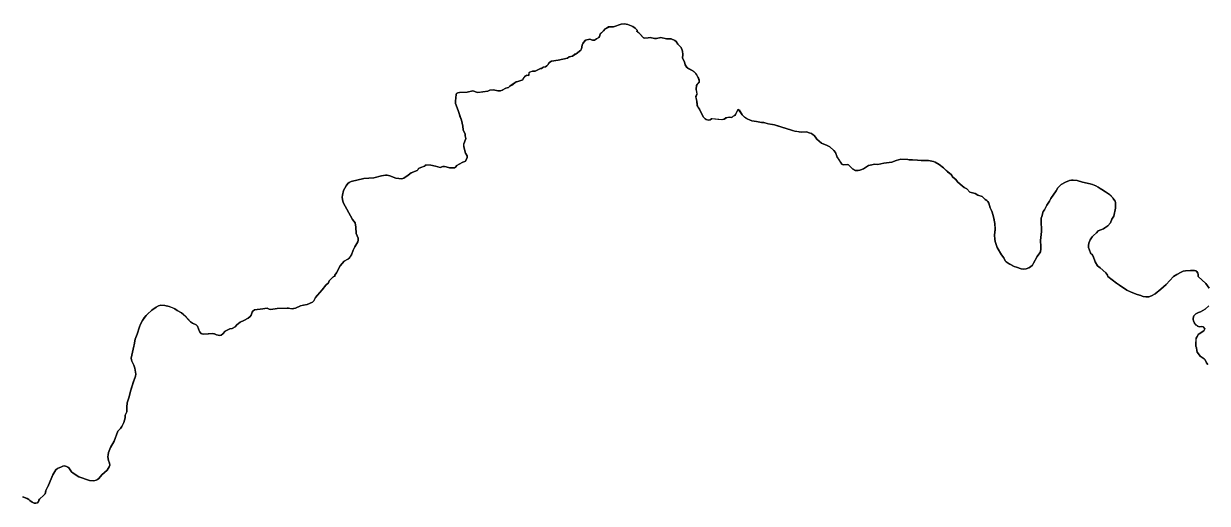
# Model space of a CAD drawing. Extents: x -74 to -34.8, y -33.8 to 5.3.
# Drawn here: x -40.494 to -38.3, y -9.421 to -8.533 of the extents above; entities that cross this region are included whole.
import ezdxf

# ---------------------------------------------------------------- set-up
doc = ezdxf.new("R2010")
doc.units = 0
doc.header["$LTSCALE"] = 2
doc.layers.add('UFEBRASIL', color=7, linetype='Continuous')

msp = doc.modelspace()

# ---------------------------------------------------------------- linework, layer by layer
at = {"layer": 'UFEBRASIL'}
for points in [[(-40.4957, -9.409), (-40.4872, -9.4123), (-40.4839, -9.414), (-40.4818, -9.4163), (-40.4778, -9.4193), (-40.4742, -9.4208), (-40.4707, -9.4212), (-40.4678, -9.4206), (-40.4662, -9.418), (-40.4652, -9.4156), (-40.4643, -9.4134), (-40.4561, -9.4064), (-40.4538, -9.4035), (-40.4529, -9.4008), (-40.4527, -9.3972), (-40.4476, -9.3873), (-40.4393, -9.3683), (-40.4359, -9.3622), (-40.4337, -9.3592), (-40.4308, -9.3567), (-40.4237, -9.3535), (-40.4209, -9.3526), (-40.4181, -9.3521), (-40.4142, -9.353), (-40.4116, -9.3542), (-40.4098, -9.3557), (-40.4047, -9.3629), (-40.402, -9.3652), (-40.3913, -9.3722), (-40.3714, -9.3787), (-40.3637, -9.3793), (-40.359, -9.3781), (-40.3564, -9.377), (-40.3542, -9.375), (-40.3487, -9.3687), (-40.3389, -9.3599), (-40.335, -9.3539), (-40.3338, -9.3505), (-40.3343, -9.3471), (-40.3366, -9.3418), (-40.3373, -9.3351), (-40.3371, -9.3314), (-40.3361, -9.3272), (-40.3325, -9.3176), (-40.3256, -9.3059), (-40.319, -9.2873), (-40.3143, -9.2824), (-40.3118, -9.279), (-40.3095, -9.2755), (-40.3078, -9.2713), (-40.3053, -9.2629), (-40.3053, -9.26), (-40.3053, -9.2578), (-40.3022, -9.2517), (-40.3023, -9.2429), (-40.3014, -9.2349), (-40.3005, -9.2312), (-40.2979, -9.2242), (-40.2957, -9.2136), (-40.2901, -9.1956), (-40.2862, -9.1856), (-40.2858, -9.1818), (-40.2873, -9.1711), (-40.2895, -9.1652), (-40.2928, -9.1579), (-40.2938, -9.1552), (-40.294, -9.1521), (-40.2933, -9.1467), (-40.2893, -9.1304), (-40.2887, -9.1274), (-40.2867, -9.1174), (-40.2829, -9.1078), (-40.2788, -9.0945), (-40.2767, -9.0891), (-40.2732, -9.0824), (-40.2699, -9.0778), (-40.2663, -9.0732), (-40.2642, -9.071), (-40.2558, -9.0632), (-40.2479, -9.0577), (-40.2434, -9.0556), (-40.239, -9.0544), (-40.2316, -9.0547), (-40.2236, -9.0567), (-40.2185, -9.0588), (-40.2134, -9.061), (-40.2088, -9.0638), (-40.2011, -9.0685), (-40.1965, -9.0719), (-40.1944, -9.0742), (-40.1841, -9.0853), (-40.1806, -9.0878), (-40.1741, -9.0906), (-40.1711, -9.0934), (-40.1676, -9.1032), (-40.165, -9.1065), (-40.1631, -9.1073), (-40.1597, -9.1079), (-40.1511, -9.1071), (-40.1443, -9.1065), (-40.1386, -9.108), (-40.1363, -9.1091), (-40.1299, -9.1103), (-40.1272, -9.1098), (-40.1241, -9.1074), (-40.1199, -9.1021), (-40.1113, -9.0981), (-40.1074, -9.0975), (-40.1017, -9.0941), (-40.0987, -9.0909), (-40.0945, -9.0875), (-40.0925, -9.0859), (-40.0853, -9.0826), (-40.0774, -9.0782), (-40.0735, -9.0754), (-40.0718, -9.073), (-40.0701, -9.0672), (-40.0686, -9.065), (-40.0656, -9.0631), (-40.0505, -9.0611), (-40.0465, -9.0601), (-40.0425, -9.0598), (-40.0383, -9.0618), (-40.0357, -9.0624), (-40.0236, -9.0601), (-40.0049, -9.0598), (-40.0026, -9.06), (-39.996, -9.061), (-39.9898, -9.0595), (-39.9807, -9.0554), (-39.9784, -9.0549), (-39.9747, -9.054), (-39.9681, -9.0532), (-39.958, -9.0486), (-39.9555, -9.0462), (-39.9526, -9.0402), (-39.9491, -9.0356), (-39.94, -9.0259), (-39.9335, -9.0171), (-39.9288, -9.013), (-39.9272, -9.0091), (-39.9198, -9.0018), (-39.9167, -8.9995), (-39.9166, -8.9987), (-39.9136, -8.9943), (-39.9069, -8.9816), (-39.8994, -8.9725), (-39.8927, -8.969), (-39.8888, -8.9658), (-39.8861, -8.9611), (-39.8827, -8.9521), (-39.8799, -8.9462), (-39.8744, -8.9367), (-39.8735, -8.934), (-39.8734, -8.9302), (-39.8775, -8.9216), (-39.8779, -8.91), (-39.8794, -8.9019), (-39.8823, -8.8982), (-39.8842, -8.8957), (-39.9013, -8.8642), (-39.9029, -8.8587), (-39.9031, -8.8539), (-39.9027, -8.8506), (-39.9005, -8.842), (-39.896, -8.8329), (-39.893, -8.8288), (-39.8904, -8.8268), (-39.8868, -8.825), (-39.8629, -8.8195), (-39.8448, -8.8182), (-39.8305, -8.8144), (-39.8227, -8.8135), (-39.82, -8.8135), (-39.8148, -8.8146), (-39.8036, -8.8187), (-39.7984, -8.8196), (-39.7927, -8.8199), (-39.7888, -8.8191), (-39.7808, -8.8131), (-39.7755, -8.8091), (-39.7644, -8.8048), (-39.7629, -8.8034), (-39.7618, -8.801), (-39.7576, -8.7992), (-39.7504, -8.7968), (-39.7478, -8.794), (-39.7387, -8.7949), (-39.7303, -8.7966), (-39.7218, -8.799), (-39.7169, -8.7976), (-39.7138, -8.7974), (-39.7102, -8.7978), (-39.7042, -8.8), (-39.7005, -8.8), (-39.6951, -8.7996), (-39.6932, -8.7987), (-39.6907, -8.7956), (-39.6864, -8.7931), (-39.6799, -8.7894), (-39.676, -8.7883), (-39.6746, -8.7872), (-39.6733, -8.7849), (-39.6718, -8.7807), (-39.6717, -8.7776), (-39.6749, -8.7727), (-39.6767, -8.7659), (-39.6775, -8.7609), (-39.6775, -8.7552), (-39.6738, -8.7455), (-39.6751, -8.7405), (-39.675, -8.7367), (-39.678, -8.7326), (-39.679, -8.7293), (-39.6796, -8.7225), (-39.6823, -8.7115), (-39.685, -8.7039), (-39.6859, -8.7012), (-39.688, -8.6935), (-39.693, -8.6805), (-39.6931, -8.6762), (-39.692, -8.6642), (-39.6911, -8.6623), (-39.6888, -8.6609), (-39.6856, -8.6603), (-39.6716, -8.6595), (-39.6609, -8.6574), (-39.6524, -8.6604), (-39.6427, -8.6593), (-39.6335, -8.6578), (-39.6293, -8.656), (-39.6226, -8.6555), (-39.6145, -8.6575), (-39.61, -8.6572), (-39.6066, -8.656), (-39.6047, -8.6548), (-39.6002, -8.6522), (-39.5952, -8.6512), (-39.5929, -8.6491), (-39.5886, -8.6464), (-39.5809, -8.6405), (-39.5774, -8.64), (-39.5686, -8.6367), (-39.5675, -8.6343), (-39.5631, -8.6296), (-39.5608, -8.6284), (-39.5575, -8.6288), (-39.5567, -8.6231), (-39.555, -8.6221), (-39.5507, -8.621), (-39.5455, -8.6207), (-39.5405, -8.6185), (-39.5359, -8.6157), (-39.5339, -8.6157), (-39.5315, -8.6137), (-39.5291, -8.6129), (-39.5262, -8.6125), (-39.5237, -8.6108), (-39.5213, -8.6085), (-39.5186, -8.6039), (-39.515, -8.6025), (-39.503, -8.6006), (-39.4857, -8.5964), (-39.4824, -8.594), (-39.4761, -8.5928), (-39.4707, -8.5891), (-39.4696, -8.5887), (-39.4612, -8.582), (-39.4596, -8.5792), (-39.4587, -8.5724), (-39.4568, -8.5685), (-39.4521, -8.5632), (-39.4445, -8.5618), (-39.4393, -8.5634), (-39.4355, -8.5633), (-39.432, -8.5606), (-39.4278, -8.5587), (-39.4261, -8.5564), (-39.4248, -8.5514), (-39.4187, -8.5461), (-39.416, -8.5421), (-39.4137, -8.5417), (-39.4076, -8.5384), (-39.4003, -8.5387), (-39.3864, -8.5335), (-39.3798, -8.5328), (-39.3737, -8.5341), (-39.3645, -8.5378), (-39.3605, -8.541), (-39.3568, -8.5449), (-39.3556, -8.5483), (-39.3533, -8.55), (-39.3503, -8.5531), (-39.3447, -8.5588), (-39.3423, -8.5597), (-39.3359, -8.5588), (-39.3323, -8.5583), (-39.3244, -8.56), (-39.3204, -8.56), (-39.3125, -8.5583), (-39.3024, -8.5606), (-39.2932, -8.5606), (-39.2864, -8.5638), (-39.2841, -8.5659), (-39.2814, -8.5705), (-39.2752, -8.5768), (-39.2726, -8.5838), (-39.2719, -8.5898), (-39.2727, -8.5965), (-39.269, -8.6037), (-39.2677, -8.6088), (-39.2665, -8.6109), (-39.2634, -8.6152), (-39.2521, -8.621), (-39.2468, -8.6265), (-39.2465, -8.6268), (-39.2444, -8.6308), (-39.2439, -8.6317), (-39.2431, -8.6336), (-39.2418, -8.6367), (-39.2416, -8.6418), (-39.2456, -8.6454), (-39.2467, -8.6476), (-39.2469, -8.6543), (-39.2457, -8.664), (-39.248, -8.6688), (-39.2457, -8.6763), (-39.2449, -8.686), (-39.2409, -8.6913), (-39.2356, -8.7025), (-39.2343, -8.7053), (-39.2306, -8.7088), (-39.2285, -8.7103), (-39.2244, -8.7116), (-39.2212, -8.7112), (-39.2176, -8.7085), (-39.1989, -8.7106), (-39.1951, -8.7096), (-39.1904, -8.7067), (-39.1849, -8.7059), (-39.181, -8.7063), (-39.1785, -8.7042), (-39.1755, -8.703), (-39.174, -8.7013), (-39.1714, -8.6954), (-39.1698, -8.6922), (-39.1675, -8.6925), (-39.1616, -8.7018), (-39.1552, -8.7077), (-39.1538, -8.7086), (-39.1511, -8.7096), (-39.1486, -8.7109), (-39.1439, -8.7125), (-39.1352, -8.7137), (-39.1294, -8.7154), (-39.1262, -8.7157), (-39.1218, -8.7161), (-39.1155, -8.7177), (-39.113, -8.7183), (-39.1096, -8.7189), (-39.1022, -8.72), (-39.0962, -8.722), (-39.0885, -8.7244), (-39.0702, -8.7303), (-39.0645, -8.7316), (-39.0586, -8.7327), (-39.0562, -8.7332), (-39.0518, -8.7337), (-39.0428, -8.7333), (-39.0376, -8.7347), (-39.0335, -8.7363), (-39.0302, -8.7385), (-39.0284, -8.74), (-39.0258, -8.7428), (-39.0236, -8.747), (-39.0147, -8.7539), (-39.0107, -8.7562), (-39.0059, -8.7579), (-38.9994, -8.7611), (-38.9919, -8.7676), (-38.9889, -8.7717), (-38.9857, -8.78), (-38.9825, -8.7851), (-38.9774, -8.7931), (-38.9745, -8.7942), (-38.967, -8.7937), (-38.9651, -8.7943), (-38.9628, -8.796), (-38.9565, -8.8024), (-38.9524, -8.8045), (-38.9519, -8.8047), (-38.9468, -8.8047), (-38.9437, -8.8042), (-38.9404, -8.8029), (-38.9372, -8.8016), (-38.928, -8.7958), (-38.9249, -8.7947), (-38.9162, -8.7932), (-38.9102, -8.7935), (-38.8994, -8.791), (-38.8848, -8.7896), (-38.8764, -8.7862), (-38.8676, -8.7839), (-38.855, -8.7845), (-38.8548, -8.7845), (-38.8522, -8.7847), (-38.8493, -8.7848), (-38.837, -8.7854), (-38.8302, -8.7864), (-38.8216, -8.7861), (-38.8211, -8.7861), (-38.8163, -8.7862), (-38.8071, -8.7878), (-38.8041, -8.7892), (-38.797, -8.7935), (-38.7887, -8.7997), (-38.7872, -8.8017), (-38.7841, -8.8047), (-38.7811, -8.807), (-38.7747, -8.8121), (-38.7715, -8.8173), (-38.7656, -8.8217), (-38.7626, -8.826), (-38.7577, -8.8303), (-38.7565, -8.8313), (-38.7505, -8.8363), (-38.7454, -8.8389), (-38.7397, -8.8448), (-38.7302, -8.8474), (-38.7251, -8.8503), (-38.7171, -8.8532), (-38.7115, -8.8584), (-38.7087, -8.8602), (-38.7065, -8.8623), (-38.705, -8.8654), (-38.7024, -8.8739), (-38.6991, -8.8799), (-38.6984, -8.8818), (-38.6961, -8.8905), (-38.6956, -8.8929), (-38.6937, -8.903), (-38.6932, -8.914), (-38.6942, -8.9247), (-38.6938, -8.9319), (-38.6929, -8.9362), (-38.6901, -8.9453), (-38.6892, -8.9474), (-38.681, -8.9612), (-38.6768, -8.9663), (-38.6744, -8.9718), (-38.6725, -8.974), (-38.669, -8.9764), (-38.6658, -8.9781), (-38.6576, -8.9825), (-38.6537, -8.9839), (-38.6449, -8.9867), (-38.6407, -8.9873), (-38.6354, -8.9867), (-38.6307, -8.9852), (-38.6277, -8.9832), (-38.6241, -8.98), (-38.6218, -8.9766), (-38.6154, -8.9641), (-38.6103, -8.9573), (-38.6092, -8.9551), (-38.6083, -8.9498), (-38.6083, -8.9454), (-38.6089, -8.9346), (-38.607, -8.9175), (-38.6072, -8.9104), (-38.6078, -8.9044), (-38.6076, -8.8933), (-38.6066, -8.8897), (-38.6038, -8.8806), (-38.6018, -8.8776), (-38.5973, -8.8689), (-38.5925, -8.8615), (-38.59, -8.8565), (-38.5802, -8.8427), (-38.577, -8.8371), (-38.5728, -8.8323), (-38.5704, -8.8304), (-38.5626, -8.8263), (-38.5551, -8.8234), (-38.5518, -8.8226), (-38.5482, -8.8227), (-38.5411, -8.8235), (-38.5309, -8.8264), (-38.5169, -8.8293), (-38.5124, -8.8306), (-38.5064, -8.8332), (-38.5024, -8.8354), (-38.4987, -8.8382), (-38.4956, -8.8398), (-38.4798, -8.8501), (-38.4752, -8.8551), (-38.4742, -8.8569), (-38.4732, -8.8587), (-38.4708, -8.8616), (-38.4698, -8.8644), (-38.4699, -8.8747), (-38.4733, -8.8895), (-38.4766, -8.8948), (-38.4793, -8.9017), (-38.4844, -8.907), (-38.4896, -8.911), (-38.4921, -8.9126), (-38.502, -8.9166), (-38.5052, -8.92), (-38.511, -8.9251), (-38.5134, -8.9279), (-38.5168, -8.9332), (-38.5194, -8.9393), (-38.5199, -8.9435), (-38.5198, -8.9476), (-38.5164, -8.9574), (-38.5162, -8.9579), (-38.514, -8.96), (-38.5119, -8.9626), (-38.5111, -8.9636), (-38.5079, -8.9742), (-38.5035, -8.9814), (-38.4984, -8.9849), (-38.4882, -8.994), (-38.4851, -8.9986), (-38.484, -9.001), (-38.4682, -9.0132), (-38.4624, -9.0172), (-38.4561, -9.0216), (-38.4513, -9.0244), (-38.4491, -9.0264), (-38.4412, -9.0302), (-38.43, -9.0345), (-38.4231, -9.0364), (-38.4205, -9.0374), (-38.4184, -9.038), (-38.414, -9.0387), (-38.4085, -9.0385), (-38.4035, -9.0372), (-38.3967, -9.033), (-38.3859, -9.0248), (-38.3762, -9.0159), (-38.3624, -9.0009), (-38.3562, -8.9971), (-38.3483, -8.9931), (-38.3443, -8.9915), (-38.3402, -8.9904), (-38.3311, -8.9899), (-38.3235, -8.99), (-38.3201, -8.9911), (-38.3192, -8.9921), (-38.3174, -8.9951), (-38.317, -8.9972), (-38.3169, -9.0013), (-38.3028, -9.0139), (-38.2964, -9.0229)], [(-38.2964, -9.0229), (-38.3028, -9.0139), (-38.3169, -9.0013), (-38.317, -8.9972), (-38.3174, -8.9951), (-38.3201, -8.9911), (-38.3207, -8.9907), (-38.3235, -8.99), (-38.3311, -8.9899), (-38.3402, -8.9904), (-38.3443, -8.9915), (-38.3483, -8.9931), (-38.3562, -8.9971), (-38.3624, -9.0009), (-38.3762, -9.0159), (-38.3859, -9.0248), (-38.3967, -9.033), (-38.4035, -9.0372), (-38.4085, -9.0385), (-38.4155, -9.0386), (-38.4184, -9.038), (-38.4205, -9.0374), (-38.4231, -9.0364), (-38.43, -9.0345), (-38.4412, -9.0302), (-38.4491, -9.0264), (-38.4513, -9.0244), (-38.4561, -9.0216), (-38.4682, -9.0132), (-38.484, -9.001), (-38.4857, -8.9973), (-38.4882, -8.994), (-38.4984, -8.9849), (-38.5035, -8.9814), (-38.5079, -8.9742), (-38.5111, -8.9636), (-38.5126, -8.9615), (-38.5162, -8.9579), (-38.5172, -8.9556), (-38.5198, -8.9476), (-38.5199, -8.9435), (-38.5194, -8.9393), (-38.5168, -8.9332), (-38.5134, -8.9279), (-38.511, -8.9251), (-38.5052, -8.92), (-38.502, -8.9166), (-38.4921, -8.9126), (-38.4896, -8.911), (-38.4844, -8.907), (-38.4793, -8.9017), (-38.4766, -8.8948), (-38.4733, -8.8895), (-38.4699, -8.8747), (-38.4698, -8.8642), (-38.4708, -8.8616), (-38.4732, -8.8587), (-38.4742, -8.8569), (-38.4752, -8.8551), (-38.4808, -8.8493), (-38.4956, -8.8398), (-38.4987, -8.8382), (-38.5024, -8.8354), (-38.5064, -8.8332), (-38.5124, -8.8306), (-38.5169, -8.8293), (-38.5309, -8.8264), (-38.5411, -8.8235), (-38.5482, -8.8227), (-38.5518, -8.8226), (-38.5551, -8.8234), (-38.5626, -8.8263), (-38.5704, -8.8304), (-38.5728, -8.8323), (-38.577, -8.8371), (-38.5802, -8.8427), (-38.59, -8.8565), (-38.5925, -8.8615), (-38.5973, -8.8689), (-38.6018, -8.8776), (-38.6038, -8.8806), (-38.6066, -8.8897), (-38.6076, -8.8933), (-38.6078, -8.9044), (-38.6072, -8.9104), (-38.607, -8.9175), (-38.6089, -8.9346), (-38.6083, -8.9454), (-38.6083, -8.9498), (-38.6092, -8.9551), (-38.6103, -8.9573), (-38.6154, -8.9641), (-38.6218, -8.9766), (-38.6241, -8.98), (-38.6277, -8.9832), (-38.6307, -8.9852), (-38.6354, -8.9867), (-38.6407, -8.9873), (-38.6449, -8.9867), (-38.6537, -8.9839), (-38.6576, -8.9825), (-38.6662, -8.9779), (-38.669, -8.9764), (-38.6725, -8.974), (-38.6744, -8.9718), (-38.6768, -8.9663), (-38.681, -8.9612), (-38.6892, -8.9474), (-38.6901, -8.9453), (-38.6929, -8.9362), (-38.6938, -8.9319), (-38.6942, -8.9247), (-38.6936, -8.9187), (-38.6931, -8.9131), (-38.6937, -8.903), (-38.6961, -8.8905), (-38.6984, -8.8818), (-38.6995, -8.8789), (-38.7024, -8.8739), (-38.705, -8.8654), (-38.7065, -8.8623), (-38.7087, -8.8602), (-38.7115, -8.8584), (-38.7171, -8.8532), (-38.7251, -8.8503), (-38.7302, -8.8474), (-38.7397, -8.8448), (-38.7454, -8.8389), (-38.7505, -8.8363), (-38.7581, -8.83), (-38.7626, -8.826), (-38.7656, -8.8217), (-38.7715, -8.8173), (-38.7747, -8.8121), (-38.7841, -8.8047), (-38.7872, -8.8017), (-38.7887, -8.7997), (-38.797, -8.7935), (-38.8041, -8.7892), (-38.8071, -8.7878), (-38.8163, -8.7862), (-38.8235, -8.786), (-38.8302, -8.7864), (-38.837, -8.7854), (-38.8549, -8.7845), (-38.8681, -8.7839), (-38.8764, -8.7862), (-38.8848, -8.7896), (-38.8994, -8.791), (-38.9102, -8.7935), (-38.9162, -8.7932), (-38.9249, -8.7947), (-38.928, -8.7958), (-38.9372, -8.8016), (-38.9437, -8.8042), (-38.9468, -8.8047), (-38.9519, -8.8047), (-38.9539, -8.8041), (-38.9565, -8.8024), (-38.9628, -8.796), (-38.9651, -8.7943), (-38.967, -8.7937), (-38.9745, -8.7942), (-38.9774, -8.7931), (-38.9828, -8.7838), (-38.9857, -8.78), (-38.9889, -8.7717), (-38.9919, -8.7676), (-38.9994, -8.7611), (-39.0059, -8.7579), (-39.0107, -8.7562), (-39.0147, -8.7539), (-39.0236, -8.747), (-39.0258, -8.7428), (-39.0284, -8.74), (-39.0302, -8.7385), (-39.0335, -8.7363), (-39.0376, -8.7347), (-39.0428, -8.7333), (-39.0534, -8.7335), (-39.0563, -8.7332), (-39.0647, -8.7316), (-39.0702, -8.7303), (-39.1022, -8.72), (-39.114, -8.7181), (-39.1218, -8.7161), (-39.1294, -8.7154), (-39.1352, -8.7137), (-39.1439, -8.7125), (-39.1486, -8.7109), (-39.1511, -8.7096), (-39.1538, -8.7086), (-39.1567, -8.7068), (-39.1616, -8.7018), (-39.1687, -8.6915), (-39.1703, -8.6929), (-39.174, -8.7013), (-39.1755, -8.703), (-39.1785, -8.7042), (-39.181, -8.7063), (-39.1849, -8.7059), (-39.1919, -8.7072), (-39.1951, -8.7096), (-39.2008, -8.711), (-39.2187, -8.7089), (-39.2222, -8.7117), (-39.2244, -8.7116), (-39.2285, -8.7103), (-39.2306, -8.7088), (-39.2343, -8.7053), (-39.2409, -8.6913), (-39.2455, -8.6841), (-39.2457, -8.6763), (-39.2478, -8.6676), (-39.2455, -8.6624), (-39.2469, -8.6543), (-39.2467, -8.6476), (-39.2456, -8.6454), (-39.2411, -8.6403), (-39.2419, -8.6363), (-39.244, -8.6315), (-39.2465, -8.6268), (-39.2479, -8.625), (-39.2532, -8.62), (-39.2647, -8.6139), (-39.2677, -8.6088), (-39.269, -8.6037), (-39.2727, -8.5965), (-39.2719, -8.5898), (-39.2726, -8.5838), (-39.2752, -8.5768), (-39.2814, -8.5705), (-39.2841, -8.5659), (-39.2864, -8.5638), (-39.2932, -8.5606), (-39.3024, -8.5606), (-39.3125, -8.5583), (-39.3204, -8.56), (-39.3244, -8.56), (-39.3323, -8.5583), (-39.3359, -8.5588), (-39.3423, -8.5597), (-39.3451, -8.5585), (-39.3533, -8.55), (-39.3571, -8.547), (-39.3568, -8.5449), (-39.3605, -8.541), (-39.3645, -8.5378), (-39.3737, -8.5341), (-39.3798, -8.5328), (-39.3864, -8.5335), (-39.4003, -8.5387), (-39.4095, -8.5389), (-39.4137, -8.5417), (-39.416, -8.5421), (-39.4187, -8.5461), (-39.4253, -8.5523), (-39.4261, -8.5564), (-39.4278, -8.5587), (-39.432, -8.5606), (-39.4355, -8.5633), (-39.4393, -8.5634), (-39.4445, -8.5618), (-39.4521, -8.5632), (-39.4575, -8.5693), (-39.4587, -8.5724), (-39.4596, -8.5792), (-39.4612, -8.582), (-39.4696, -8.5887), (-39.4718, -8.5895), (-39.4761, -8.5928), (-39.4824, -8.594), (-39.4857, -8.5964), (-39.503, -8.6006), (-39.515, -8.6025), (-39.52, -8.6053), (-39.5213, -8.6085), (-39.5237, -8.6108), (-39.5262, -8.6125), (-39.5307, -8.6134), (-39.5315, -8.6137), (-39.5339, -8.6157), (-39.5359, -8.6157), (-39.5405, -8.6185), (-39.5455, -8.6207), (-39.5507, -8.621), (-39.5567, -8.6231), (-39.5573, -8.6249), (-39.5575, -8.6288), (-39.5608, -8.6284), (-39.5645, -8.6303), (-39.5675, -8.6343), (-39.5686, -8.6367), (-39.5774, -8.64), (-39.5809, -8.6405), (-39.5903, -8.6467), (-39.5929, -8.6491), (-39.5952, -8.6512), (-39.6002, -8.6522), (-39.6066, -8.656), (-39.61, -8.6572), (-39.6145, -8.6575), (-39.6226, -8.6555), (-39.6293, -8.656), (-39.6335, -8.6578), (-39.6427, -8.6593), (-39.646, -8.6597), (-39.6524, -8.6604), (-39.6609, -8.6574), (-39.6716, -8.6595), (-39.6856, -8.6603), (-39.6888, -8.6609), (-39.6911, -8.6623), (-39.692, -8.6642), (-39.6931, -8.6762), (-39.693, -8.6805), (-39.688, -8.6935), (-39.6859, -8.7012), (-39.6846, -8.705), (-39.6823, -8.7115), (-39.6796, -8.7225), (-39.679, -8.7293), (-39.678, -8.7326), (-39.675, -8.7367), (-39.6751, -8.7405), (-39.6738, -8.7455), (-39.6781, -8.757), (-39.6767, -8.7659), (-39.6749, -8.7727), (-39.6717, -8.7776), (-39.6718, -8.7807), (-39.6733, -8.7849), (-39.676, -8.7883), (-39.6799, -8.7894), (-39.6864, -8.7931), (-39.6907, -8.7956), (-39.6932, -8.7987), (-39.6951, -8.7996), (-39.7005, -8.8), (-39.7042, -8.8), (-39.7102, -8.7978), (-39.7138, -8.7974), (-39.7169, -8.7976), (-39.7218, -8.799), (-39.7303, -8.7966), (-39.7387, -8.7949), (-39.7492, -8.7948), (-39.7504, -8.7968), (-39.7576, -8.7992), (-39.7618, -8.801), (-39.7629, -8.8034), (-39.7644, -8.8048), (-39.7755, -8.8091), (-39.7808, -8.8131), (-39.7888, -8.8191), (-39.7927, -8.8199), (-39.7984, -8.8196), (-39.8036, -8.8187), (-39.8148, -8.8146), (-39.82, -8.8135), (-39.8227, -8.8135), (-39.8305, -8.8144), (-39.8448, -8.8182), (-39.8629, -8.8195), (-39.8868, -8.825), (-39.8904, -8.8268), (-39.893, -8.8288), (-39.896, -8.8329), (-39.9005, -8.842), (-39.9027, -8.8506), (-39.9031, -8.8539), (-39.9029, -8.8587), (-39.9013, -8.8642), (-39.8842, -8.8957), (-39.8794, -8.9019), (-39.8779, -8.91), (-39.8775, -8.9216), (-39.8734, -8.9302), (-39.8735, -8.934), (-39.8744, -8.9367), (-39.8799, -8.9462), (-39.8827, -8.9521), (-39.8861, -8.9611), (-39.89, -8.9668), (-39.8927, -8.969), (-39.8994, -8.9725), (-39.9069, -8.9816), (-39.9136, -8.9943), (-39.915, -8.9964), (-39.9166, -8.9987), (-39.917, -9.0012), (-39.9198, -9.0018), (-39.9272, -9.0091), (-39.9288, -9.013), (-39.9335, -9.0171), (-39.94, -9.0259), (-39.9491, -9.0356), (-39.9526, -9.0402), (-39.9555, -9.0462), (-39.958, -9.0486), (-39.9681, -9.0532), (-39.9747, -9.054), (-39.9807, -9.0554), (-39.9898, -9.0595), (-39.998, -9.0611), (-40.0026, -9.06), (-40.0049, -9.0598), (-40.0236, -9.0601), (-40.0357, -9.0624), (-40.0383, -9.0618), (-40.0425, -9.0598), (-40.0465, -9.0601), (-40.0505, -9.0611), (-40.0656, -9.0631), (-40.0686, -9.065), (-40.0701, -9.0672), (-40.0718, -9.073), (-40.0735, -9.0754), (-40.0774, -9.0782), (-40.0853, -9.0826), (-40.0925, -9.0859), (-40.0987, -9.0909), (-40.1017, -9.0941), (-40.1074, -9.0975), (-40.1113, -9.0981), (-40.1199, -9.1021), (-40.1241, -9.1074), (-40.1272, -9.1098), (-40.1299, -9.1103), (-40.1363, -9.1091), (-40.14, -9.1075), (-40.1443, -9.1065), (-40.1597, -9.1079), (-40.1631, -9.1073), (-40.1663, -9.1054), (-40.1676, -9.1032), (-40.1711, -9.0934), (-40.1741, -9.0906), (-40.1806, -9.0878), (-40.1841, -9.0853), (-40.1965, -9.0719), (-40.2011, -9.0685), (-40.2088, -9.0638), (-40.2134, -9.061), (-40.2236, -9.0567), (-40.2316, -9.0547), (-40.239, -9.0544), (-40.2434, -9.0556), (-40.2479, -9.0577), (-40.2558, -9.0632), (-40.2642, -9.071), (-40.2663, -9.0732), (-40.2709, -9.0791), (-40.2732, -9.0824), (-40.2767, -9.0891), (-40.2788, -9.0945), (-40.2829, -9.1078), (-40.2867, -9.1174), (-40.2887, -9.1274), (-40.2893, -9.1304), (-40.2933, -9.1467), (-40.294, -9.1521), (-40.2938, -9.1552), (-40.2928, -9.1579), (-40.2895, -9.1652), (-40.2873, -9.1711), (-40.2858, -9.1818), (-40.2862, -9.1856), (-40.2902, -9.196), (-40.2957, -9.2136), (-40.2979, -9.2242), (-40.3005, -9.2312), (-40.3014, -9.2349), (-40.3023, -9.2429), (-40.3022, -9.2517), (-40.3053, -9.2578), (-40.3053, -9.2629), (-40.3078, -9.2713), (-40.3095, -9.2755), (-40.3118, -9.279), (-40.3143, -9.2824), (-40.319, -9.2873), (-40.3256, -9.3059), (-40.3325, -9.3176), (-40.3361, -9.3272), (-40.3371, -9.3314), (-40.3373, -9.3351), (-40.3366, -9.3418), (-40.3343, -9.3471), (-40.3338, -9.3505), (-40.335, -9.3539), (-40.3389, -9.3599), (-40.3487, -9.3687), (-40.3542, -9.375), (-40.3564, -9.377), (-40.359, -9.3781), (-40.3637, -9.3793), (-40.3714, -9.3787), (-40.3913, -9.3722), (-40.402, -9.3652), (-40.4047, -9.3629), (-40.4098, -9.3557), (-40.4116, -9.3542), (-40.4142, -9.353), (-40.4181, -9.3521), (-40.4209, -9.3526), (-40.4237, -9.3535), (-40.4308, -9.3567), (-40.4337, -9.3592), (-40.4359, -9.3622), (-40.4393, -9.3683), (-40.4407, -9.3714), (-40.4476, -9.3873), (-40.4487, -9.3894), (-40.4527, -9.3972), (-40.4533, -9.402), (-40.4538, -9.4035), (-40.4561, -9.4064), (-40.4643, -9.4134), (-40.4662, -9.418), (-40.4678, -9.4206), (-40.4707, -9.4212), (-40.4742, -9.4208), (-40.4778, -9.4193), (-40.4818, -9.4163), (-40.4839, -9.414), (-40.4873, -9.4122), (-40.4952, -9.4092)], [(-38.2987, -9.1639), (-38.3013, -9.1608), (-38.3041, -9.1555), (-38.3059, -9.1535), (-38.3129, -9.1484), (-38.3163, -9.1445), (-38.3187, -9.141), (-38.3195, -9.1382), (-38.3201, -9.1334), (-38.3213, -9.1299), (-38.321, -9.1279), (-38.3207, -9.1155), (-38.3177, -9.1118), (-38.3165, -9.1088), (-38.315, -9.1072), (-38.3061, -9.1017), (-38.3044, -9.0982), (-38.3061, -9.0957), (-38.3075, -9.0945), (-38.31, -9.094), (-38.315, -9.0941), (-38.3189, -9.0923), (-38.3203, -9.0913), (-38.3233, -9.0876), (-38.3254, -9.0834), (-38.3262, -9.081), (-38.3259, -9.078), (-38.3246, -9.0742), (-38.321, -9.07), (-38.3161, -9.0675), (-38.3125, -9.0664), (-38.3037, -9.0616), (-38.297, -9.0557)], [(-38.297, -9.0557), (-38.3037, -9.0616), (-38.3125, -9.0664), (-38.3161, -9.0675), (-38.321, -9.07), (-38.3246, -9.0742), (-38.3259, -9.078), (-38.3262, -9.081), (-38.3254, -9.0834), (-38.3233, -9.0876), (-38.3189, -9.0923), (-38.3178, -9.093), (-38.315, -9.0941), (-38.31, -9.094), (-38.3075, -9.0945), (-38.3044, -9.0982), (-38.3048, -9.0994), (-38.3061, -9.1017), (-38.315, -9.1072), (-38.3165, -9.1088), (-38.3177, -9.1118), (-38.3214, -9.1169), (-38.321, -9.1279), (-38.3213, -9.1299), (-38.3201, -9.1334), (-38.3195, -9.1382), (-38.3187, -9.141), (-38.3163, -9.1445), (-38.3129, -9.1484), (-38.3058, -9.1536), (-38.3041, -9.1555), (-38.3013, -9.1608), (-38.2987, -9.1639)]]:
    msp.add_lwpolyline(points, dxfattribs=at)

doc.saveas('drawing.dxf')
